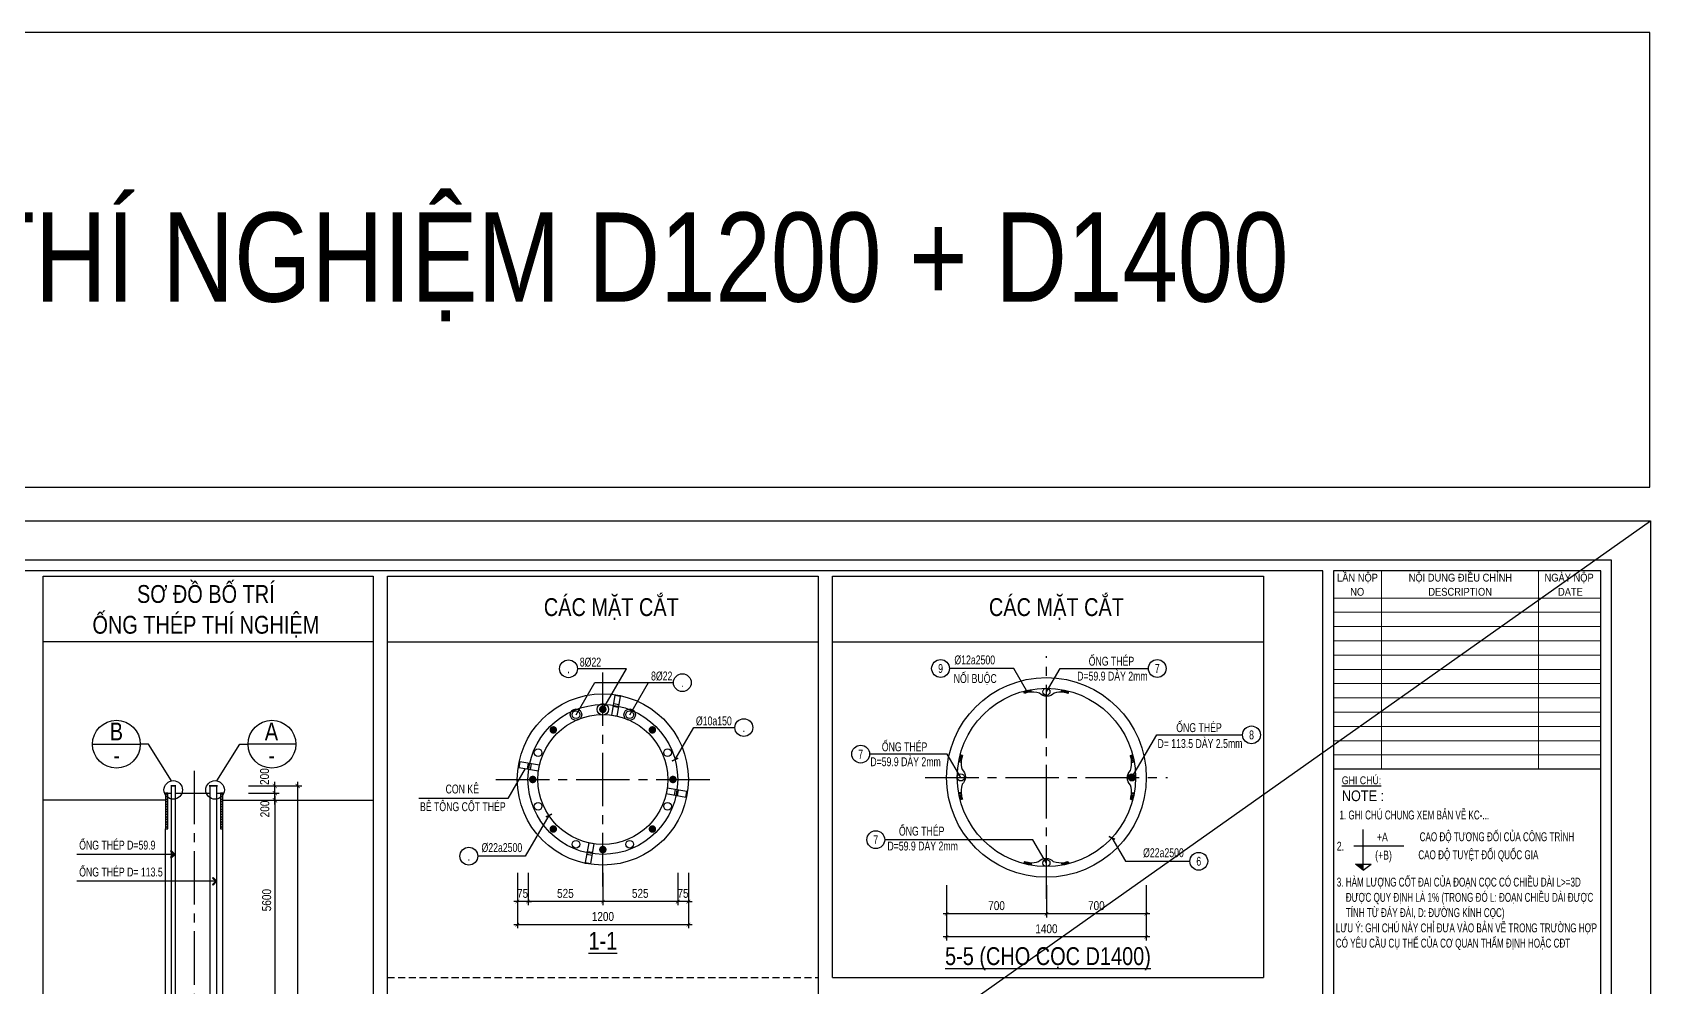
# Model space of a CAD drawing. Extents: x 171424 to 249266, y 74893 to 149166.
# Drawn here: x 203623 to 214973, y 142478 to 149166 of the extents above; entities that cross this region are included whole.
import ezdxf
from ezdxf.enums import TextEntityAlignment as Align

# ---------------------------------------------------------------- set-up
doc = ezdxf.new("R2010")
doc.units = 0
doc.header["$LTSCALE"] = 500
doc.header["$MEASUREMENT"] = 0
doc.header["$PDMODE"] = 3
doc.linetypes.add('CENTER2', pattern=[1.125, 0.75, -0.125, 0.125, -0.125])
doc.linetypes.add('HIDDEN', pattern=[0.375, 0.25, -0.125])
doc.layers.get('0').update_dxf_attribs({"linetype": 'CONTINUOUS'})
doc.layers.get('DEFPOINTS').update_dxf_attribs({"linetype": 'CONTINUOUS'})
for name, color, linetype in [('01.CDC.AXIS', 160, 'CENTER2'), ('02.CDC.DIM', 1, 'CONTINUOUS'), ('03.CDC.BORDER', 3, 'CONTINUOUS'), ('04.CDC.HIDDEN', 8, 'HIDDEN'), ('05.CDC.STEEL', 4, 'CONTINUOUS'), ('06.CDC.TEXT', 2, 'CONTINUOUS'), ('10.CDC.HATCH', 9, 'CONTINUOUS'), ('11.CDC.NOTE', 8, 'CONTINUOUS'), ('CDC -TEXT KHUNG', 7, 'CONTINUOUS'), ('CDC-KHUNGTEN', 7, 'CONTINUOUS'), ('CDC.10.HATCH', 9, 'CONTINUOUS')]:
    doc.layers.add(name, color=color, linetype=linetype)
doc.layers.add('KCS_Plotter', color=11, linetype='CONTINUOUS', plot=False)
doc.styles.add('ARIAL', font='arial.ttf', dxfattribs={"width": 0.8})
doc.styles.add('Arial_4', font='arial.ttf', dxfattribs={"width": 0.75, "height": 3})
doc.styles.add('KT CDC', font='arial.ttf', dxfattribs={"width": 0.85, "height": 200})
doc.dimstyles.new('DIM100-25', dxfattribs={"dimtxt": 63, "dimasz": 30, "dimexe": 30, "dimexo": 0, "dimgap": 25, "dimtad": 1, "dimdec": 0, "dimlfac": 4, "dimzin": 0, "dimdsep": 46, "dimtxsty": 'ARIAL', "dimblk": 'ARCHTICK', "dimblk1": 'ARCHTICK', "dimblk2": 'D', "dimcen": 0, "dimdle": 30, "dimclrd": 1, "dimclre": 1, "dimclrt": 2, "dimadec": 0, "dimazin": 0, "dimtfac": 1, "dimtdec": 0, "dimtix": 1, "dimtofl": 0, "dimtmove": 2, "dimatfit": 3, "dimldrblk": 'ARCHTICK', "dimfxl": 1, "dimtolj": 1, "dimtzin": 0, "dimarcsym": 0})
doc.dimstyles.new('DIM25', dxfattribs={"dimscale": 25, "dimtxt": 2.5, "dimasz": 1, "dimexe": 1, "dimexo": 0, "dimgap": 1, "dimtad": 1, "dimdec": 0, "dimdsep": 46, "dimtxsty": 'ARIAL', "dimblk": 'ARCHTICK', "dimcen": 1, "dimdle": 1, "dimclrd": 1, "dimclre": 1, "dimclrt": 2, "dimadec": 0, "dimazin": 0, "dimtfac": 1, "dimtdec": 0, "dimtix": 1, "dimtmove": 2, "dimatfit": 3, "dimldrblk": 'ARCHTICK', "dimfxl": 1, "dimtolj": 1, "dimtzin": 0, "dimarcsym": 0})

# ---------------------------------------------------------------- blocks, each defined once
blk = doc.blocks.new('_ArchTick')
at = {"color": 0, "linetype": 'ByBlock', "const_width": 0.15}
blk.add_lwpolyline([(-0.5, -0.5), (0.5, 0.5)], dxfattribs=at)
blk = doc.blocks.new('*D42')
at = {"layer": '02.CDC.DIM', "color": 1, "lineweight": -2, "transparency": 16777216}
for p, q in [((207025, 143275), (207025, 142887)), ((208225, 143275), (208225, 142887)), ((208250, 142912), (207000, 142912))]:
    blk.add_line(p, q, dxfattribs=at)
at = {"layer": 'DEFPOINTS', "color": 0, "transparency": 16777216}
for p in [(207025, 143275), (208225, 143275), (207025, 142912)]:
    blk.add_point(p, dxfattribs=at)
at = {"layer": '02.CDC.DIM', "color": 1, "lineweight": -2, "transparency": 16777216, "xscale": 25, "yscale": 25, "zscale": 25, "rotation": 180}
blk.add_blockref('_ArchTick', (207025, 142912), dxfattribs=at)
at = {"layer": '02.CDC.DIM', "color": 1, "lineweight": -2, "transparency": 16777216, "xscale": 25, "yscale": 25, "zscale": 25}
blk.add_blockref('_ArchTick', (208225, 142912), dxfattribs=at)
at = {"layer": '02.CDC.DIM', "color": 2, "transparency": 16777216, "insert": (207625, 142969), "char_height": 62.5, "attachment_point": 5, "style": 'ARIAL'}
blk.add_mtext('\\A1;1200', dxfattribs=at)
blk = doc.blocks.new('*D43')
at = {"layer": '02.CDC.DIM', "color": 1, "lineweight": -2, "transparency": 16777216}
for p, q in [((207625, 143275), (207625, 143049)), ((208150, 143275), (208150, 143049)), ((208175, 143074), (207600, 143074))]:
    blk.add_line(p, q, dxfattribs=at)
at = {"layer": 'DEFPOINTS', "color": 0, "transparency": 16777216}
for p in [(207625, 143275), (208150, 143275), (207625, 143074)]:
    blk.add_point(p, dxfattribs=at)
at = {"layer": '02.CDC.DIM', "color": 1, "lineweight": -2, "transparency": 16777216, "xscale": 25, "yscale": 25, "zscale": 25, "rotation": 180}
blk.add_blockref('_ArchTick', (207625, 143074), dxfattribs=at)
at = {"layer": '02.CDC.DIM', "color": 1, "lineweight": -2, "transparency": 16777216, "xscale": 25, "yscale": 25, "zscale": 25}
blk.add_blockref('_ArchTick', (208150, 143074), dxfattribs=at)
at = {"layer": '02.CDC.DIM', "color": 2, "transparency": 16777216, "insert": (207887, 143131), "char_height": 62.5, "attachment_point": 5, "style": 'ARIAL'}
blk.add_mtext('\\A1;525', dxfattribs=at)
blk = doc.blocks.new('*D44')
at = {"layer": '02.CDC.DIM', "color": 1, "lineweight": -2, "transparency": 16777216}
for p, q in [((207025, 143275), (207025, 143049)), ((207100, 143275), (207100, 143049)), ((207025, 143074), (207000, 143074)), ((207100, 143074), (207025, 143074)), ((207100, 143074), (207125, 143074))]:
    blk.add_line(p, q, dxfattribs=at)
at = {"layer": 'DEFPOINTS', "color": 0, "transparency": 16777216}
for p in [(207025, 143275), (207100, 143275), (207025, 143074)]:
    blk.add_point(p, dxfattribs=at)
at = {"layer": '02.CDC.DIM', "color": 1, "lineweight": -2, "transparency": 16777216, "xscale": 25, "yscale": 25, "zscale": 25}
blk.add_blockref('_ArchTick', (207025, 143074), dxfattribs=at)
at = {"layer": '02.CDC.DIM', "color": 1, "lineweight": -2, "transparency": 16777216, "xscale": 25, "yscale": 25, "zscale": 25, "rotation": 180}
blk.add_blockref('_ArchTick', (207100, 143074), dxfattribs=at)
at = {"layer": '02.CDC.DIM', "color": 2, "transparency": 16777216, "insert": (207062, 143131), "char_height": 62.5, "attachment_point": 5, "style": 'ARIAL'}
blk.add_mtext('\\A1;75', dxfattribs=at)
blk = doc.blocks.new('*D45')
at = {"layer": '02.CDC.DIM', "color": 1, "lineweight": -2, "transparency": 16777216}
for p, q in [((207100, 143275), (207100, 143049)), ((207625, 143259), (207625, 143049)), ((207650, 143074), (207075, 143074))]:
    blk.add_line(p, q, dxfattribs=at)
at = {"layer": 'DEFPOINTS', "color": 0, "transparency": 16777216}
for p in [(207100, 143275), (207625, 143259), (207100, 143074)]:
    blk.add_point(p, dxfattribs=at)
at = {"layer": '02.CDC.DIM', "color": 1, "lineweight": -2, "transparency": 16777216, "xscale": 25, "yscale": 25, "zscale": 25, "rotation": 180}
blk.add_blockref('_ArchTick', (207100, 143074), dxfattribs=at)
at = {"layer": '02.CDC.DIM', "color": 1, "lineweight": -2, "transparency": 16777216, "xscale": 25, "yscale": 25, "zscale": 25}
blk.add_blockref('_ArchTick', (207625, 143074), dxfattribs=at)
at = {"layer": '02.CDC.DIM', "color": 2, "transparency": 16777216, "insert": (207362, 143131), "char_height": 62.5, "attachment_point": 5, "style": 'ARIAL'}
blk.add_mtext('\\A1;525', dxfattribs=at)
blk = doc.blocks.new('*D46')
at = {"layer": '02.CDC.DIM', "color": 1, "lineweight": -2, "transparency": 16777216}
for p, q in [((208150, 143275), (208150, 143049)), ((208225, 143275), (208225, 143049)), ((208150, 143074), (208125, 143074)), ((208225, 143074), (208150, 143074)), ((208225, 143074), (208250, 143074))]:
    blk.add_line(p, q, dxfattribs=at)
at = {"layer": 'DEFPOINTS', "color": 0, "transparency": 16777216}
for p in [(208150, 143275), (208225, 143275), (208150, 143074)]:
    blk.add_point(p, dxfattribs=at)
at = {"layer": '02.CDC.DIM', "color": 1, "lineweight": -2, "transparency": 16777216, "xscale": 25, "yscale": 25, "zscale": 25}
blk.add_blockref('_ArchTick', (208150, 143074), dxfattribs=at)
at = {"layer": '02.CDC.DIM', "color": 1, "lineweight": -2, "transparency": 16777216, "xscale": 25, "yscale": 25, "zscale": 25, "rotation": 180}
blk.add_blockref('_ArchTick', (208225, 143074), dxfattribs=at)
at = {"layer": '02.CDC.DIM', "color": 2, "transparency": 16777216, "insert": (208187, 143131), "char_height": 62.5, "attachment_point": 5, "style": 'ARIAL'}
blk.add_mtext('\\A1;75', dxfattribs=at)
blk = doc.blocks.new('*D99')
at = {"layer": '02.CDC.DIM', "color": 1, "lineweight": -2, "transparency": 16777216}
for p, q in [((205324, 143814), (205324, 142354)), ((205140, 143784), (205354, 143784)), ((205140, 142384), (205354, 142384))]:
    blk.add_line(p, q, dxfattribs=at)
at = {"layer": 'DEFPOINTS', "color": 0, "transparency": 16777216}
for p in [(205140, 143784), (205140, 142384), (205324, 142384)]:
    blk.add_point(p, dxfattribs=at)
at = {"layer": '02.CDC.DIM', "color": 1, "lineweight": -2, "transparency": 16777216, "xscale": 30, "yscale": 30, "zscale": 30}
for p, rotation in [((205324, 143784), 90), ((205324, 142384), 270)]:
    blk.add_blockref('_ArchTick', p, dxfattribs=dict(at, rotation=rotation))
at = {"layer": '02.CDC.DIM', "color": 2, "transparency": 16777216, "insert": (205267, 143084), "char_height": 63, "attachment_point": 5, "rotation": 90, "style": 'ARIAL'}
blk.add_mtext('\\A1;5600', dxfattribs=at)
blk = doc.blocks.new('D')
at = {"layer": '02.CDC.DIM'}
for p, q in [((-50, -50), (50, 50)), ((-86.75, 0), (86.75, 0))]:
    blk.add_line(p, q, dxfattribs=at)
blk = doc.blocks.new('*D109')
at = {"layer": '02.CDC.DIM', "color": 1, "lineweight": -2, "transparency": 16777216}
for p, q in [((205140, 143884), (205514, 143884)), ((205484, 143914), (205484, 132579)), ((205140, 132609), (205514, 132609))]:
    blk.add_line(p, q, dxfattribs=at)
at = {"layer": 'DEFPOINTS', "color": 0, "transparency": 16777216}
for p in [(205140, 143884), (205140, 132609), (205484, 132609)]:
    blk.add_point(p, dxfattribs=at)
at = {"layer": '02.CDC.DIM', "color": 1, "lineweight": -2, "transparency": 16777216, "xscale": 30, "yscale": 30, "zscale": 30}
for p, rotation in [((205484, 143884), 90), ((205484, 132609), 270)]:
    blk.add_blockref('_ArchTick', p, dxfattribs=dict(at, rotation=rotation))
at = {"layer": '02.CDC.DIM', "color": 2, "transparency": 16777216, "insert": (205427, 138247), "char_height": 63, "attachment_point": 5, "rotation": 90, "style": 'ARIAL'}
blk.add_mtext('\\A1;45100', dxfattribs=at)
blk = doc.blocks.new('*D110')
at = {"layer": '02.CDC.DIM', "color": 1, "lineweight": -2, "transparency": 16777216}
for p, q in [((205140, 143834), (205354, 143834)), ((205324, 143754), (205324, 143864)), ((205140, 143784), (205354, 143784))]:
    blk.add_line(p, q, dxfattribs=at)
at = {"layer": 'DEFPOINTS', "color": 0, "transparency": 16777216}
for p in [(205140, 143834), (205324, 143834), (205140, 143784)]:
    blk.add_point(p, dxfattribs=at)
at = {"layer": '02.CDC.DIM', "color": 1, "lineweight": -2, "transparency": 16777216, "xscale": 30, "yscale": 30, "zscale": 30}
for p, rotation in [((205324, 143834), 90), ((205324, 143784), 270)]:
    blk.add_blockref('_ArchTick', p, dxfattribs=dict(at, rotation=rotation))
at = {"layer": '02.CDC.DIM', "color": 2, "transparency": 16777216, "insert": (205254, 143723), "char_height": 63, "attachment_point": 5, "rotation": 90, "style": 'ARIAL'}
blk.add_mtext('\\A1;200', dxfattribs=at)
blk = doc.blocks.new('*D111')
at = {"layer": '02.CDC.DIM', "color": 1, "lineweight": -2, "transparency": 16777216}
for p, q in [((205140, 143884), (205354, 143884)), ((205140, 143834), (205354, 143834)), ((205324, 143804), (205324, 143914))]:
    blk.add_line(p, q, dxfattribs=at)
at = {"layer": 'DEFPOINTS', "color": 0, "transparency": 16777216}
for p in [(205140, 143884), (205140, 143834), (205324, 143884)]:
    blk.add_point(p, dxfattribs=at)
at = {"layer": '02.CDC.DIM', "color": 1, "lineweight": -2, "transparency": 16777216, "xscale": 30, "yscale": 30, "zscale": 30}
for p, rotation in [((205324, 143884), 90), ((205324, 143834), 270)]:
    blk.add_blockref('_ArchTick', p, dxfattribs=dict(at, rotation=rotation))
at = {"layer": '02.CDC.DIM', "color": 2, "transparency": 16777216, "insert": (205252, 143950), "char_height": 63, "attachment_point": 5, "rotation": 90, "style": 'ARIAL'}
blk.add_mtext('\\A1;200', dxfattribs=at)
blk = doc.blocks.new('*D182')
at = {"layer": '02.CDC.DIM', "color": 1, "lineweight": -2, "transparency": 16777216}
for p, q in [((210036, 143190), (210036, 142801)), ((211436, 143190), (211436, 142801)), ((211461, 142826), (210011, 142826))]:
    blk.add_line(p, q, dxfattribs=at)
at = {"layer": 'DEFPOINTS', "color": 0, "transparency": 16777216}
for p in [(210036, 143190), (211436, 143190), (210036, 142826)]:
    blk.add_point(p, dxfattribs=at)
at = {"layer": '02.CDC.DIM', "color": 1, "lineweight": -2, "transparency": 16777216, "xscale": 25, "yscale": 25, "zscale": 25, "rotation": 180}
blk.add_blockref('_ArchTick', (210036, 142826), dxfattribs=at)
at = {"layer": '02.CDC.DIM', "color": 1, "lineweight": -2, "transparency": 16777216, "xscale": 25, "yscale": 25, "zscale": 25}
blk.add_blockref('_ArchTick', (211436, 142826), dxfattribs=at)
at = {"layer": '02.CDC.DIM', "color": 2, "transparency": 16777216, "insert": (210736, 142883), "char_height": 62.5, "attachment_point": 5, "style": 'ARIAL'}
blk.add_mtext('\\A1;1400', dxfattribs=at)
blk = doc.blocks.new('*D183')
at = {"layer": '02.CDC.DIM', "color": 1, "lineweight": -2, "transparency": 16777216}
for p, q in [((210736, 143190), (210736, 142963)), ((211436, 143190), (211436, 142963)), ((211461, 142988), (210711, 142988))]:
    blk.add_line(p, q, dxfattribs=at)
at = {"layer": 'DEFPOINTS', "color": 0, "transparency": 16777216}
for p in [(210736, 143190), (211436, 143190), (210736, 142988)]:
    blk.add_point(p, dxfattribs=at)
at = {"layer": '02.CDC.DIM', "color": 1, "lineweight": -2, "transparency": 16777216, "xscale": 25, "yscale": 25, "zscale": 25, "rotation": 180}
blk.add_blockref('_ArchTick', (210736, 142988), dxfattribs=at)
at = {"layer": '02.CDC.DIM', "color": 1, "lineweight": -2, "transparency": 16777216, "xscale": 25, "yscale": 25, "zscale": 25}
blk.add_blockref('_ArchTick', (211436, 142988), dxfattribs=at)
at = {"layer": '02.CDC.DIM', "color": 2, "transparency": 16777216, "insert": (211086, 143045), "char_height": 62.5, "attachment_point": 5, "style": 'ARIAL'}
blk.add_mtext('\\A1;700', dxfattribs=at)
blk = doc.blocks.new('*D184')
at = {"layer": '02.CDC.DIM', "color": 1, "lineweight": -2, "transparency": 16777216}
for p, q in [((210036, 143190), (210036, 142963)), ((210736, 143173), (210736, 142963)), ((210761, 142988), (210011, 142988))]:
    blk.add_line(p, q, dxfattribs=at)
at = {"layer": 'DEFPOINTS', "color": 0, "transparency": 16777216}
for p in [(210036, 143190), (210736, 143173), (210036, 142988)]:
    blk.add_point(p, dxfattribs=at)
at = {"layer": '02.CDC.DIM', "color": 1, "lineweight": -2, "transparency": 16777216, "xscale": 25, "yscale": 25, "zscale": 25, "rotation": 180}
blk.add_blockref('_ArchTick', (210036, 142988), dxfattribs=at)
at = {"layer": '02.CDC.DIM', "color": 1, "lineweight": -2, "transparency": 16777216, "xscale": 25, "yscale": 25, "zscale": 25}
blk.add_blockref('_ArchTick', (210736, 142988), dxfattribs=at)
at = {"layer": '02.CDC.DIM', "color": 2, "transparency": 16777216, "insert": (210386, 143045), "char_height": 62.5, "attachment_point": 5, "style": 'ARIAL'}
blk.add_mtext('\\A1;700', dxfattribs=at)
blk = doc.blocks.new('KHUNG A1')
at = {"layer": 'CDC-KHUNGTEN', "color": 8, "lineweight": 9}
for p, q in [((10382.72, 1278.17), (10382.72, 1222.51)), ((10426.72, 1278.17), (10426.72, 1222.51)), ((10444.22, 1270.51), (10369.22, 1270.51)), ((10444.22, 1266.51), (10369.22, 1266.51)), ((10444.22, 1262.51), (10369.22, 1262.51)), ((10444.22, 1258.51), (10369.22, 1258.51)), ((10444.22, 1254.51), (10369.22, 1254.51)), ((10444.22, 1250.51), (10369.22, 1250.51)), ((10444.22, 1246.51), (10369.22, 1246.51)), ((10444.22, 1242.51), (10369.22, 1242.51)), ((10444.22, 1238.51), (10369.22, 1238.51)), ((10444.22, 1234.51), (10369.22, 1234.51)), ((10444.22, 1230.51), (10369.22, 1230.51)), ((10444.22, 1226.51), (10369.22, 1226.51))]:
    blk.add_line(p, q, dxfattribs=at)
at = {"layer": 'CDC-KHUNGTEN', "color": 6, "lineweight": 25}
blk.add_line((10444.22, 1222.51), (10369.22, 1222.51), dxfattribs=at)
at = {"layer": 'CDC-KHUNGTEN'}
for points in [[(10366.22, 712.17), (10366.22, 1278.17), (9655.22, 1278.17), (9655.22, 712.17)], [(10369.22, 712.17), (10444.22, 712.17), (10444.22, 1278.17), (10369.22, 1278.17)]]:
    blk.add_lwpolyline(points, close=True, dxfattribs=at)
at = {"layer": 'CDC.10.HATCH', "color": 8}
blk.add_lwpolyline([(9652.22, 709.17), (10447.22, 709.17), (10447.22, 1281.17), (9652.22, 1281.17)], close=True, dxfattribs=at)
at = {"layer": 'DEFPOINTS', "color": 1}
blk.add_lwpolyline([(9617.22, 698.17), (9617.22, 1292.17), (10458.22, 1292.17), (10458.22, 698.17), (9617.22, 698.17)], close=True, dxfattribs=at)
at = {"layer": 'CDC -TEXT KHUNG', "color": 7, "style": 'KT CDC', "width": 0.85}
for s, p in [('NO', (10373.95, 1271.16)), ('DESCRIPTION', (10395.86, 1271.16)), ('DATE', (10432.24, 1271.16))]:
    blk.add_text(s, height=2.2, dxfattribs=at).set_placement(p)
at = {"layer": 'CDC -TEXT KHUNG', "char_height": 2.2, "attachment_point": 2, "line_spacing_factor": 0.941778, "style": 'KT CDC'}
for s, insert, width in [('LẦN NỘP', (10375.98, 1277.33), 14.6422), ('NỘI DUNG ĐIỀU CHỈNH', (10404.85, 1277.33), 36.9971), ('NGÀY NỘP', (10435.36, 1277.33), 17.5559)]:
    blk.add_mtext(s, dxfattribs=dict(at, insert=insert, width=width))
at = {"layer": 'CDC-KHUNGTEN', "color": 7, "style": 'Arial_4', "width": 0.85}
blk.add_text('NOTE :', height=3, dxfattribs=at).set_placement((10371.58, 1213.57))
at = {"layer": 'CDC-KHUNGTEN', "color": 6, "insert": (10371.58, 1220.51), "char_height": 2.2, "width": 18.8196, "attachment_point": 1, "style": 'ARIAL'}
blk.add_mtext('{\\LGHI CHÚ:}', dxfattribs=at)

msp = doc.modelspace()

# ---------------------------------------------------------------- hatches: boundary and pattern name
at = {"layer": '10.CDC.HATCH'}
h = msp.add_hatch(dxfattribs=at)
h.set_pattern_fill('ANSI31', color=256, scale=20, style=0)
h.set_pattern_definition([(45, (94767.7932, 11383.4247), (-1.767766953, 1.767766953), [])])
h.paths.add_polyline_path([(211345.64, 143961.47, 0.57949687), (211315.53, 143944.21), (211335.53, 143944.21)])
h.paths.add_polyline_path([(211345.64, 143961.47), (211335.53, 143944.21), (211355.53, 143944.21, 0.26622599)])
h.paths.add_polyline_path([(211355.53, 143944.21), (211315.53, 143944.21, 1)])
h = msp.add_hatch(dxfattribs=at)
h.set_pattern_fill('ANSI31', color=256, scale=100, style=0)
h.set_pattern_definition([(45, (87690.966, 136430.644), (-8.8388348, 8.8388348), [])])
h.paths.add_polyline_path([(204573.19, 143784.24), (204573.19, 143834.24), (204558.19, 143834.24), (204558.19, 143584.24), (204573.19, 143584.24)])
h = msp.add_hatch(dxfattribs=at)
h.set_pattern_fill('ANSI31', color=256, scale=100, style=0)
h.set_pattern_definition([(45, (88075.966, 136430.644), (-8.8388348, 8.8388348), [])])
h.paths.add_polyline_path([(204958.19, 143784.24), (204958.19, 143834.24), (204943.19, 143834.24), (204943.19, 143584.24), (204958.19, 143584.24)])

# ---------------------------------------------------------------- linework, layer by layer
at = {"color": 4}
msp.add_lwpolyline([(193942.17, 145979.09), (214967.17, 145979.09), (214967.17, 149166.23), (193942.17, 149166.23)], close=True, dxfattribs=at)
at = {"layer": '01.CDC.AXIS'}
for p, q in [((210735.53, 143094.21), (210735.53, 144794.21)), ((207624.63, 143179.68), (207624.63, 144679.68)), ((204758.19, 143990.67), (204758.19, 132219.24)), ((206874.63, 143929.68), (208374.63, 143929.68)), ((209885.53, 143944.21), (211585.53, 143944.21))]:
    msp.add_line(p, q, dxfattribs=at)
at = {"layer": '03.CDC.BORDER'}
for p, q in [((206013.68, 144895.41), (203698.44, 144895.41)), ((206113.68, 144895.41), (209135.58, 144895.41)), ((209235.58, 144895.41), (212257.48, 144895.41)), ((207734.44, 144433.33), (207695.05, 144440.27)), ((207737.91, 144453.02), (207698.52, 144459.97)), ((207101.29, 144042.97), (207094.34, 144003.58)), ((207120.99, 144039.49), (207114.04, 144000.1)), ((204593.93, 143886.16), (204628.93, 143886.16)), ((204628.93, 143886.16), (204593.93, 143886.16)), ((204922.45, 143886.16), (204862.45, 143886.16)), ((208128.27, 143819.87), (208135.22, 143859.26)), ((208147.97, 143816.4), (208154.91, 143855.79)), ((204558.19, 143784.24), (203698.44, 143784.24)), ((204958.19, 143784.24), (206013.68, 143784.24)), ((207511.34, 143406.34), (207550.74, 143399.4)), ((207514.82, 143426.04), (207554.21, 143419.09)), ((209235.58, 142541.41), (212257.48, 142541.41))]:
    msp.add_line(p, q, dxfattribs=at)
for points in [[(203698.44, 145355.41), (206013.68, 145355.41), (206013.68, 131255.83), (203698.44, 131255.83)], [(206113.68, 145355.41), (209135.58, 145355.41), (209135.58, 133125.41), (206113.68, 133125.41)], [(207684.63, 144381.18), (207724.02, 144374.24), (207748.33, 144512.11), (207708.94, 144519.06)], [(207173.13, 143989.68), (207180.07, 144029.08), (207042.2, 144053.39), (207035.25, 144013.99)], [(204593.93, 143884.24), (204593.93, 143886.16), (204628.93, 143886.16), (204628.93, 143884.24)], [(204598.93, 143884.24), (204623.93, 143884.24), (204623.93, 142384.24), (204598.93, 142384.24)], [(204862.45, 143884.24), (204862.45, 143886.16), (204922.45, 143886.16), (204922.45, 143884.24)], [(204917.45, 143884.24), (204867.45, 143884.24), (204867.45, 142384.24), (204917.45, 142384.24)], [(208076.13, 143869.68), (208069.18, 143830.29), (208207.06, 143805.98), (208214, 143845.37)], [(207564.63, 143478.18), (207525.24, 143485.13), (207500.93, 143347.26), (207540.32, 143340.31)]]:
    msp.add_lwpolyline(points, close=True, dxfattribs=at)
msp.add_lwpolyline([(209235.58, 142541.41), (209235.58, 145355.41), (212257.48, 145355.41), (212257.48, 142541.41)], dxfattribs=at)
for centre, radius in [((210735.53, 143944.21), 700), ((207624.63, 143929.68), 600)]:
    msp.add_circle(centre, radius, dxfattribs=at)
at = {"layer": '04.CDC.HIDDEN', "ltscale": 0.4}
msp.add_line((206113.68, 142541.41), (209135.58, 142541.41), dxfattribs=at)
at = {"layer": '05.CDC.STEEL'}
for points in [[(210888.8, 144533.46, 0.02200988), (210854.94, 144540.89, 0.12344594), (210790.02, 144533.84, -0.4276818), (210687.08, 144533.84, 0.10112984), (210607.18, 144540.66, -0.01258009), (210582.26, 144533.46, 0.02061789)], [(210146.28, 144097.48, 0.02200988), (210138.86, 144063.62, 0.12344594), (210145.9, 143998.7, -0.4276818), (210145.9, 143895.76, 0.10112984), (210139.09, 143815.86, -0.01258009), (210146.28, 143790.94, 0.02061789)], [(211324.78, 143790.94, 0.02200988), (211332.21, 143824.8, 0.12344594), (211325.16, 143889.72, -0.4276818), (211325.16, 143992.66, 0.10112984), (211331.98, 144072.56, -0.01258009), (211324.78, 144097.48, 0.02061789)], [(210582.26, 143354.96, 0.02200988), (210616.12, 143347.53, 0.12344594), (210681.04, 143354.58, -0.4276818), (210783.98, 143354.58, 0.10112984), (210863.88, 143347.77, -0.01258009), (210888.8, 143354.96, 0.02061789)]]:
    msp.add_lwpolyline(points, format="xyb", dxfattribs=at)
at = {"layer": '05.CDC.STEEL', "const_width": 26.25}
for points in [[(207637.75, 144421.28, 1), (207611.5, 144421.28, 1)], [(207286.3, 144286.57, 1), (207267.74, 144268.01, 1)], [(207981.52, 144268.01, 1), (207962.96, 144286.57, 1)], [(207133.03, 143942.81, 1), (207133.03, 143916.56, 1)], [(208116.22, 143916.56, 1), (208116.22, 143942.81, 1)], [(207267.74, 143591.36, 1), (207286.3, 143572.79, 1)], [(207962.96, 143572.79, 1), (207981.52, 143591.36, 1)], [(207611.5, 143438.09, 1), (207637.75, 143438.09, 1)]]:
    msp.add_lwpolyline(points, format="xyb", close=True, dxfattribs=at)
at = {"layer": '05.CDC.STEEL'}
for points in [[(204558.19, 143584.24), (204573.19, 143584.24), (204573.19, 143834.24), (204558.19, 143834.24)], [(204943.19, 143584.24), (204958.19, 143584.24), (204958.19, 143834.24), (204943.19, 143834.24)]]:
    msp.add_lwpolyline(points, close=True, dxfattribs=at)
for centre, radius in [((210735.53, 143944.21), 625), ((210735.53, 144544.21), 25), ((207624.63, 143929.68), 525), ((207624.63, 143929.68), 455), ((207436.5, 144383.86), 26.72), ((207812.75, 144383.86), 26.72), ((207170.46, 144117.81), 26.72), ((208078.8, 144117.81), 26.72), ((210135.53, 143944.21), 25), ((211335.53, 143944.21), 25), ((211335.53, 143944.21), 20), ((207170.46, 143741.56), 26.72), ((208078.8, 143741.56), 26.72), ((207436.5, 143475.51), 26.72), ((207812.75, 143475.51), 26.72), ((210735.53, 143344.21), 25)]:
    msp.add_circle(centre, radius, dxfattribs=at)
at = {"layer": '10.CDC.HATCH'}
for p, q in [((204573.19, 143834.24), (204598.93, 143834.24)), ((204623.93, 143834.24), (204867.45, 143834.24)), ((204917.45, 143834.24), (204943.19, 143834.24)), ((204558.19, 132334.24), (204558.19, 143584.24)), ((204958.19, 132334.24), (204958.19, 143584.24))]:
    msp.add_line(p, q, dxfattribs=at)
at = {"layer": '11.CDC.NOTE'}
for p, q in [((210582.26, 144533.46), (210578.2, 144549.08)), ((210588.64, 144535.17), (210584.77, 144550.75)), ((210594.77, 144536.9), (210591.11, 144552.3)), ((210601.39, 144538.86), (210598, 144553.89)), ((210607.18, 144540.66), (210604.05, 144555.22)), ((210614.47, 144541.37), (210611.35, 144556.75)), ((210622.83, 144541.87), (210619.71, 144558.39)), ((210630.46, 144542.01), (210627.34, 144559.77)), ((210840.61, 144542.01), (210843.73, 144559.77)), ((210848.23, 144541.87), (210851.35, 144558.39)), ((210856.6, 144541.37), (210859.71, 144556.75)), ((210863.88, 144540.66), (210867.02, 144555.22)), ((210869.67, 144538.86), (210873.06, 144553.89)), ((210876.29, 144536.9), (210879.95, 144552.3)), ((210882.42, 144535.17), (210886.3, 144550.75)), ((210888.8, 144533.46), (210892.86, 144549.08)), ((204045, 144176.79), (204380.41, 144176.79)), ((205471.38, 144176.79), (205135.97, 144176.79)), ((210137.73, 144049.28), (210119.97, 144052.41)), ((210137.87, 144056.91), (210121.36, 144060.03)), ((210138.37, 144065.28), (210122.99, 144068.39)), ((210139.09, 144072.56), (210124.52, 144075.69)), ((210140.88, 144078.35), (210125.85, 144081.74)), ((210142.84, 144084.97), (210127.45, 144088.63)), ((210144.57, 144091.1), (210128.99, 144094.97)), ((210146.28, 144097.48), (210130.66, 144101.54)), ((211324.78, 144097.48), (211340.4, 144101.54)), ((211326.49, 144091.1), (211342.08, 144094.97)), ((211328.22, 144084.97), (211343.62, 144088.63)), ((211330.18, 144078.35), (211345.21, 144081.74)), ((211331.98, 144072.56), (211346.54, 144075.69)), ((211332.69, 144065.28), (211348.07, 144068.39)), ((211333.19, 144056.91), (211349.71, 144060.03)), ((211333.33, 144049.28), (211351.1, 144052.41)), ((210137.73, 143839.14), (210119.97, 143836.01)), ((210137.87, 143831.51), (210121.36, 143828.39)), ((210138.37, 143823.15), (210122.99, 143820.03)), ((210139.09, 143815.86), (210124.52, 143812.73)), ((210140.88, 143810.07), (210125.85, 143806.68)), ((211330.18, 143810.07), (211345.21, 143806.68)), ((211331.98, 143815.86), (211346.54, 143812.73)), ((211332.69, 143823.15), (211348.07, 143820.03)), ((211333.19, 143831.51), (211349.71, 143828.39)), ((211333.33, 143839.14), (211351.1, 143836.01)), ((210142.84, 143803.45), (210127.45, 143799.79)), ((210144.57, 143797.32), (210128.99, 143793.45)), ((210146.28, 143790.94), (210130.66, 143786.88)), ((211324.78, 143790.94), (211340.4, 143786.88)), ((211326.49, 143797.32), (211342.08, 143793.45)), ((211328.22, 143803.45), (211343.62, 143799.79)), ((212958.36, 143294.43), (212958.36, 143578.6)), ((212891.46, 143465.37), (213242.05, 143465.37)), ((210582.26, 143354.96), (210578.2, 143339.34)), ((210588.64, 143353.25), (210584.77, 143337.67)), ((210594.77, 143351.52), (210591.11, 143336.12)), ((210876.29, 143351.52), (210879.95, 143336.12)), ((210882.42, 143353.25), (210886.3, 143337.67)), ((210888.8, 143354.96), (210892.86, 143339.34)), ((210601.39, 143349.56), (210598, 143334.53)), ((210607.18, 143347.77), (210604.05, 143333.2)), ((210614.47, 143347.05), (210611.35, 143331.67)), ((210622.83, 143346.55), (210619.71, 143330.04)), ((210630.46, 143346.41), (210627.34, 143328.65)), ((210840.61, 143346.41), (210843.73, 143328.65)), ((210848.23, 143346.55), (210851.35, 143330.04)), ((210856.6, 143347.05), (210859.71, 143331.67)), ((210863.88, 143347.77), (210867.02, 143333.2)), ((210869.67, 143349.56), (210873.06, 143334.53)), ((212958.36, 143294.43), (212904.36, 143335.82)), ((212904.36, 143335.82), (213012.36, 143335.82)), ((212958.36, 143294.43), (213012.36, 143335.82))]:
    msp.add_line(p, q, dxfattribs=at)
for points in [[(207436.5, 144383.86), (207568.03, 144608.32), (208119.63, 144608.32)], [(207624.63, 144421.28), (207791.33, 144705.78), (207446.2, 144705.78)], [(207812.75, 144383.86), (207944.28, 144608.32), (208119.63, 144608.32)], [(210606.48, 144537.13), (210506.58, 144707.62), (210055.83, 144707.62)], [(210735.53, 144544.21), (210831.29, 144707.62), (211450.6, 144707.62)], [(208130.83, 144068.91), (208262.36, 144293.37), (208550.84, 144293.37)], [(204598.8, 143920.3), (204437.2, 144176.79), (204380.41, 144176.79)], [(204917.57, 143920.3), (205079.18, 144176.79), (205135.97, 144176.79)], [(211335.53, 143944.21), (211510.09, 144242.11), (212111.76, 144242.11)], [(210135.53, 143944.21), (210039.78, 144107.62), (209495.52, 144107.62)], [(207080.24, 144006.06), (206957.95, 143797.35), (206334.79, 143797.35)], [(207246.08, 143677.25), (207079.08, 143392.25), (206747.12, 143392.25)], [(210735.53, 143344.21), (210639.78, 143507.62), (209601.35, 143507.62)], [(211194.83, 143520.33), (211290.89, 143356.39), (211741.64, 143356.39)], [(204623.93, 143404.86), (204597.2, 143431.59), (204592.74, 143427.13), (204617.63, 143404.86), (204592.74, 143382.59), (204597.2, 143378.13), (204623.93, 143404.86), (204623.93, 143404.86), (203936.43, 143404.86)], [(204917.45, 143216.46), (204890.72, 143243.19), (204886.27, 143238.73), (204911.15, 143216.46), (204886.27, 143194.19), (204890.72, 143189.73), (204917.45, 143216.46), (204917.45, 143216.46), (203936.43, 143216.46)]]:
    msp.add_lwpolyline(points, dxfattribs=at)
at = {"layer": '11.CDC.NOTE', "const_width": 10}
for points in [[(208108.83, 144058.65), (208152.83, 144079.17)], [(207224.08, 143666.99), (207268.07, 143687.5)], [(211216.82, 143510.08), (211172.83, 143530.59)]]:
    msp.add_lwpolyline(points, dxfattribs=at)
at = {"layer": '11.CDC.NOTE'}
for centre, radius in [((207383.7, 144705.78), 62.5), ((209993.33, 144707.62), 62.5), ((211513.1, 144707.62), 62.5), ((208182.13, 144608.32), 62.5), ((207436.5, 144383.86), 40), ((207624.63, 144421.28), 40), ((207812.75, 144383.86), 40), ((204212.7, 144176.79), 167.71), ((205303.68, 144176.79), 167.71), ((208613.34, 144293.37), 62.5), ((212174.26, 144242.11), 62.5), ((209433.02, 144107.62), 62.5), ((204611.43, 143856.43), 65.11), ((204904.95, 143856.43), 65.11), ((209538.85, 143507.62), 62.5), ((206684.62, 143392.25), 62.5), ((211804.14, 143356.39), 62.5)]:
    msp.add_circle(centre, radius, dxfattribs=at)
msp.add_solid([(212904.36, 143335.82), (212958.36, 143294.43), (212958.36, 143335.82), (212958.36, 143294.43)], dxfattribs=at)
at = {"layer": 'KCS_Plotter'}
msp.add_line((193948.44, 130892.91), (214973.44, 145742.91), dxfattribs=at)

# ---------------------------------------------------------------- block references
at = {"xscale": 25, "yscale": 25, "zscale": 25}
msp.add_blockref('KHUNG A1', (-46482.15, 113438.58), dxfattribs=at)

# ---------------------------------------------------------------- texts
at = {"layer": '06.CDC.TEXT', "style": 'ARIAL', "width": 0.8}
for s, height, p in [('CỌC KHOAN NHỒI THÍ NGHIỆM D1200 + D1400', 625, (204642.41, 147278.84)), ('SƠ ĐỒ BỐ TRÍ', 125, (204840.24, 145167.3)), ('CÁC MẶT CẮT', 125, (207684, 145075.37)), ('CÁC MẶT CẮT', 125, (210805.9, 145075.37)), ('ỐNG THÉP THÍ NGHIỆM', 125, (204840.24, 144951.57))]:
    msp.add_text(s, height=height, dxfattribs=at).set_placement(p, align=Align.CENTER)
at = {"layer": '06.CDC.TEXT', "style": 'ARIAL'}
for s, height, width, p in [('8%%C22', 62.5, 0.7, (207537.82, 144752.55)), ('%%C12a2500', 62.5, 0.7, (210232.99, 144767.66)), ('ỐNG THÉP', 62.5, 0.7, (211191.76, 144767.66)), ('8%%C22', 62.5, 0.7, (208037.57, 144655.09)), ('NỐI BUỘC', 62.5, 0.7, (210236.4, 144639.63)), ('D=59.9 DÀY 2mm', 62.5, 0.7, (211198.61, 144661.82)), ('%%C10a150', 62.5, 0.7, (208403.26, 144340.15)), ('ỐNG THÉP', 62.5, 0.7, (211805.81, 144302.14)), ('ỐNG THÉP', 62.5, 0.7, (209740.78, 144167.66)), ('D= 113.5 DÀY 2.5mm', 62.5, 0.7, (211812.66, 144189.37)), ('D=59.9 DÀY 2mm', 62.5, 0.7, (209747.63, 144061.82)), ('CON KÊ', 62.5, 0.7, (206638.64, 143870.87)), ('BÊ TÔNG CỐT THÉP', 62.5, 0.7, (206642.57, 143747.96)), ('ỐNG THÉP', 62.5, 0.7, (209860.66, 143576.68)), ('CAO ĐỘ TƯƠNG ĐỐI CỦA CÔNG TRÌNH', 62.5, 0.65, (213895.51, 143530.96)), ('%%C22a2500', 62.5, 0.7, (206916.41, 143452.28)), ('D=59.9 DÀY 2mm', 62.5, 0.7, (209867.5, 143470.84)), ('+A', 62.5, 0.7, (213091.85, 143526.72)), ('%%C22a2500', 62.5, 0.7, (211556.54, 143416.42)), ('CAO ĐỘ TUYỆT ĐỐI QUỐC GIA', 62.5, 0.65, (213765.18, 143403.11)), ('%%U1-1', 125, 0.8, (207624.63, 142798.99)), ('%%U5-5 (CHO CỌC D1400)', 125, 0.8, (210746.53, 142676.13))]:
    msp.add_text(s, height=height, dxfattribs=dict(at, width=width)).set_placement(p, align=Align.MIDDLE)
for s, height, width, p in [('9', 62.5, 0.7, (209993.33, 144707.62)), ('7', 62.5, 0.7, (211513.1, 144707.62)), ('.', 62.5, 0.7, (207383.7, 144705.78)), ('.', 62.5, 0.7, (208182.13, 144608.32)), ('B', 125, 0.8, (204212.7, 144265.97)), ('A', 125, 0.8, (205300.41, 144265.97)), ('.', 62.5, 0.7, (208613.34, 144293.37)), ('8', 62.5, 0.7, (212174.26, 144242.11)), ('-', 125, 0.8, (204214.3, 144099.77)), ('-', 125, 0.8, (205302, 144099.77)), ('7', 62.5, 0.7, (209433.02, 144107.62)), ('7', 62.5, 0.7, (209538.85, 143507.62)), ('.', 62.5, 0.7, (206684.62, 143392.25)), ('6', 62.5, 0.7, (211804.14, 143356.39))]:
    msp.add_text(s, height=height, dxfattribs=dict(at, width=width)).set_placement(p, align=Align.MIDDLE_CENTER)
for s, width, p in [('1. GHI CHÚ CHUNG XEM BẢN VẼ KC-...', 0.65, (212790.97, 143680.86)), ('2. ', 0.7, (212772.24, 143462.11)), ('3. HÀM LƯỢNG CỐT ĐAI CỦA ĐOẠN CỌC CÓ CHIỀU DÀI L>=3D', 0.65, (212772.24, 143210.32)), ('    ĐƯỢC QUY ĐỊNH LÀ 1%%% (TRONG ĐÓ L: ĐOẠN CHIỀU DÀI ĐƯỢC', 0.65, (212772.24, 143103.38)), ('    TÍNH TỪ ĐÁY ĐÀI, D: ĐƯỜNG KÍNH CỌC)', 0.65, (212772.24, 142996.44)), ('    LƯU Ý: GHI CHÚ NÀY CHỈ ĐƯA VÀO BẢN VẼ TRONG TRƯỜNG HỢP', 0.65, (212702.42, 142889.5)), ('    CÓ YÊU CẦU CỤ THỂ CỦA CƠ QUAN THẨM ĐỊNH HOẶC CĐT', 0.65, (212702.42, 142782.56))]:
    msp.add_text(s, height=62.5, dxfattribs=dict(at, width=width)).set_placement(p, align=Align.MIDDLE_LEFT)
at = {"layer": '06.CDC.TEXT', "style": 'ARIAL', "width": 0.7}
for s, p in [('ỐNG THÉP D=59.9', (203951.84, 143438.18)), ('(+B)', (213041.45, 143368.02)), ('ỐNG THÉP D= 113.5', (203951.84, 143249.78))]:
    msp.add_text(s, height=62.5, dxfattribs=at).set_placement(p)

# ---------------------------------------------------------------- dimensions: what is measured, and where the dimension line sits
at = {"layer": '02.CDC.DIM'}
for base, p1, p2, picture, middle in [((205323.82, 143884.24), (205139.6, 143834.24), (205139.6, 143884.24), '*D111', (205252.18, 143949.6)), ((205323.82, 143834.24), (205139.6, 143784.24), (205139.6, 143834.24), '*D110', (205254.16, 143722.92))]:
    dim = msp.add_linear_dim(base=base, p1=p1, p2=p2, angle=90, dimstyle='DIM100-25', dxfattribs=at)
    dim.commit()
    dim.dimension.update_dxf_attribs({"geometry": picture, "text_midpoint": middle, "dimtype": 160})
for base, p1, p2, picture, middle in [((205484.2, 132609.24), (205139.6, 143884.24), (205139.6, 132609.24), '*D109', (205427.04, 138246.74)), ((205323.82, 142384.24), (205139.6, 143784.24), (205139.6, 142384.24), '*D99', (205266.65, 143084.24))]:
    dim = msp.add_linear_dim(base=base, p1=p1, p2=p2, angle=90, dimstyle='DIM100-25', dxfattribs=at)
    dim.commit()
    dim.dimension.update_dxf_attribs({"geometry": picture, "text_midpoint": middle})
for base, p1, p2, picture, middle in [((207024.63, 142911.66), (208224.63, 143275.08), (207024.63, 143275.08), '*D42', (207624.63, 142968.57)), ((207024.63, 143073.79), (207099.63, 143275.08), (207024.63, 143275.08), '*D44', (207062.13, 143130.57)), ((207099.63, 143073.79), (207624.63, 143258.71), (207099.63, 143275.08), '*D45', (207362.13, 143130.7)), ((207624.63, 143073.79), (208149.63, 143275.08), (207624.63, 143275.08), '*D43', (207887.13, 143130.7)), ((208149.63, 143073.79), (208224.63, 143275.08), (208149.63, 143275.08), '*D46', (208187.13, 143130.57)), ((210035.53, 142826.19), (211435.53, 143189.61), (210035.53, 143189.61), '*D182', (210735.53, 142883.1)), ((210035.53, 142988.31), (210735.53, 143173.24), (210035.53, 143189.61), '*D184', (210385.53, 143045.22)), ((210735.53, 142988.31), (211435.53, 143189.61), (210735.53, 143189.61), '*D183', (211085.53, 143045.22))]:
    dim = msp.add_linear_dim(base=base, p1=p1, p2=p2, dimstyle='DIM25', dxfattribs=at)
    dim.commit()
    dim.dimension.update_dxf_attribs({"geometry": picture, "text_midpoint": middle})

doc.saveas('drawing.dxf')
